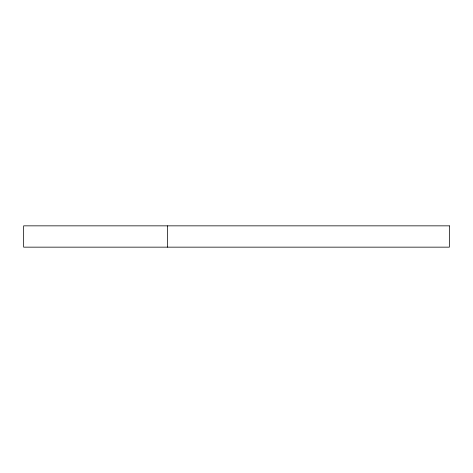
<?xml version="1.0" encoding="UTF-8"?>
<svg xmlns="http://www.w3.org/2000/svg" width="473" height="473" viewBox="0 0 473 473"><rect width="100%" height="100%" fill="white"/><g stroke="black" fill="none" stroke-linecap="round" stroke-linejoin="round"><path stroke-width="0.71" d="M167.513 225.846L167.513 247.154M449.35 225.846L23.65 225.846L23.65 247.154L449.35 247.154L449.35 225.846"/></g></svg>
